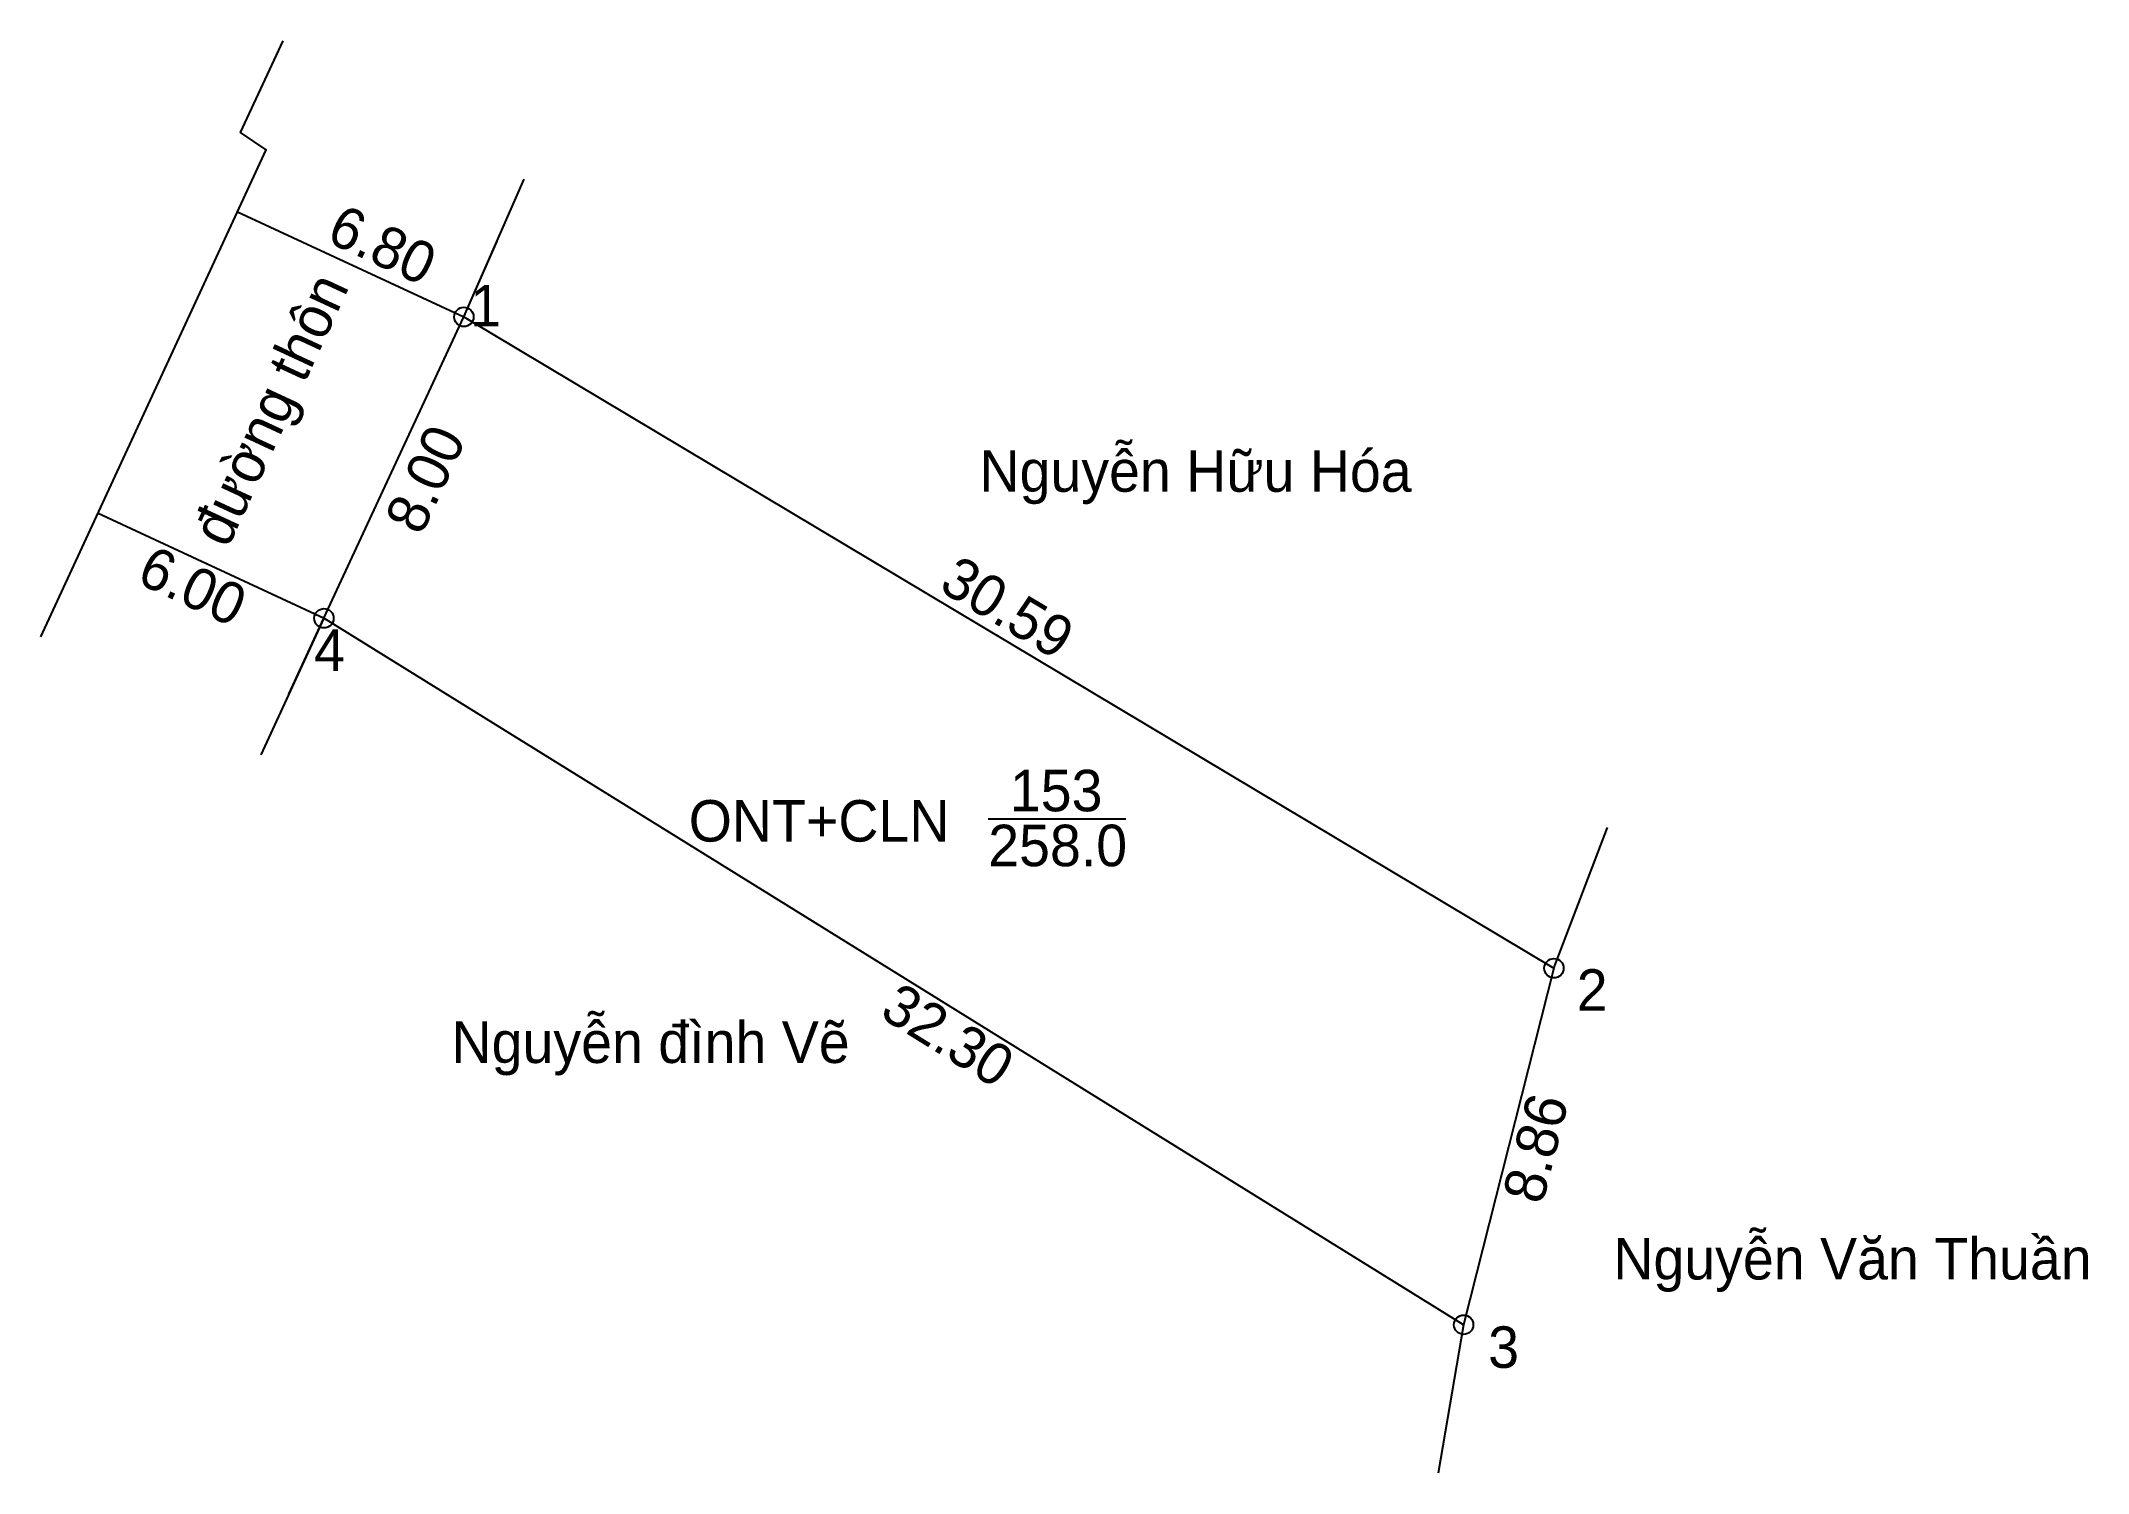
# Model space of a CAD drawing. Extents: x 547585 to 547634.3, y 1837469.9 to 1837504.4.
import ezdxf

# ---------------------------------------------------------------- set-up
doc = ezdxf.new("R2010")
doc.units = 0
for name, color, linetype in [('CanhThua', 7, 'Continuous'), ('ChieuDaiCanhThua', 7, 'Continuous'), ('Level 1', 7, 'Continuous'), ('Level 23', 7, 'Continuous'), ('Level 31', 7, 'Continuous'), ('MocDinhThua', 7, 'Continuous'), ('NhanDiaChinhThua', 7, 'Continuous'), ('NhanTuCan', 7, 'Continuous'), ('RauThua', 7, 'Continuous'), ('SoHieuDinhThua', 7, 'Continuous')]:
    doc.layers.add(name, color=color, linetype=linetype)

msp = doc.modelspace()

# ---------------------------------------------------------------- linework, layer by layer
at = {"layer": 'CanhThua'}
for p, q in [((547591.79, 1837490.5), (547595.16, 1837497.76)), ((547595.16, 1837497.76), (547621.42, 1837482.07)), ((547619.244, 1837473.482), (547591.79, 1837490.5)), ((547621.42, 1837482.07), (547619.244, 1837473.482))]:
    msp.add_line(p, q, dxfattribs=at)
at = {"layer": 'Level 1'}
for p, q in [((547589.71, 1837500.29), (547595.16, 1837497.76)), ((547586.35, 1837493.028), (547591.791, 1837490.502))]:
    msp.add_line(p, q, dxfattribs=at)
at = {"layer": 'Level 23'}
for p, q in [((547595.16, 1837497.76), (547595.959, 1837499.585)), ((547591.79, 1837490.5), (547595.16, 1837497.76)), ((547590.946, 1837488.67), (547591.79, 1837490.5))]:
    msp.add_line(p, q, dxfattribs=at)
at = {"layer": 'Level 31'}
msp.add_lwpolyline([(547584.972, 1837490.049), (547590.4, 1837501.78), (547589.78, 1837502.2), (547590.803, 1837504.407)], dxfattribs=at)
at = {"layer": 'MocDinhThua'}
for centre in [(547595.16, 1837497.76), (547591.79, 1837490.5), (547621.42, 1837482.07), (547619.244, 1837473.482)]:
    msp.add_circle(centre, 0.233, dxfattribs=at)
at = {"layer": 'NhanDiaChinhThua'}
msp.add_line((547607.792, 1837485.672), (547611.108, 1837485.672), dxfattribs=at)
at = {"layer": 'RauThua'}
for p, q in [((547595.16, 1837497.76), (547596.614, 1837501.08)), ((547591.79, 1837490.5), (547590.271, 1837487.209)), ((547621.42, 1837482.07), (547622.707, 1837485.459)), ((547619.244, 1837473.482), (547618.631, 1837469.909))]:
    msp.add_line(p, q, dxfattribs=at)

# ---------------------------------------------------------------- texts
at = {"layer": 'ChieuDaiCanhThua'}
for s, rotation, p in [('đường thôn', 65.0999, (547589.472, 1837492.163)), ('8.00', 65.0999, (547594.133, 1837492.466)), ('30.59', 329.1422, (547606.566, 1837491.193)), ('32.30', 328.2063, (547605.14, 1837480.917)), ('8.86', 75.7818, (547621.139, 1837476.352))]:
    msp.add_text(s, height=1, rotation=rotation, dxfattribs=at).set_placement(p)
at = {"layer": 'Level 1'}
for s, p in [('6.80', (547591.81, 1837499.591)), ('6.00', (547587.238, 1837491.372))]:
    msp.add_text(s, height=1, rotation=335.0999, dxfattribs=at).set_placement(p)
at = {"layer": 'NhanDiaChinhThua'}
for s, p in [('153', (547608.312, 1837485.85)), ('ONT+CLN', (547600.577, 1837485.12)), ('258.0', (547607.791, 1837484.527))]:
    msp.add_text(s, height=1, dxfattribs=at).set_placement(p)
at = {"layer": 'NhanTuCan'}
for s, p in [('Nguyễn Hữu Hóa', (547607.581, 1837493.547)), ('Nguyễn đình Vẽ', (547594.863, 1837479.787)), ('Nguyễn Văn Thuần', (547622.849, 1837474.572))]:
    msp.add_text(s, height=1, dxfattribs=at).set_placement(p)
at = {"layer": 'SoHieuDinhThua'}
for s, p in [('1', (547595.314, 1837497.529)), ('4', (547591.55, 1837489.233)), ('2', (547621.968, 1837481.045)), ('3', (547619.835, 1837472.443))]:
    msp.add_text(s, height=1, dxfattribs=at).set_placement(p)

doc.saveas('drawing.dxf')
